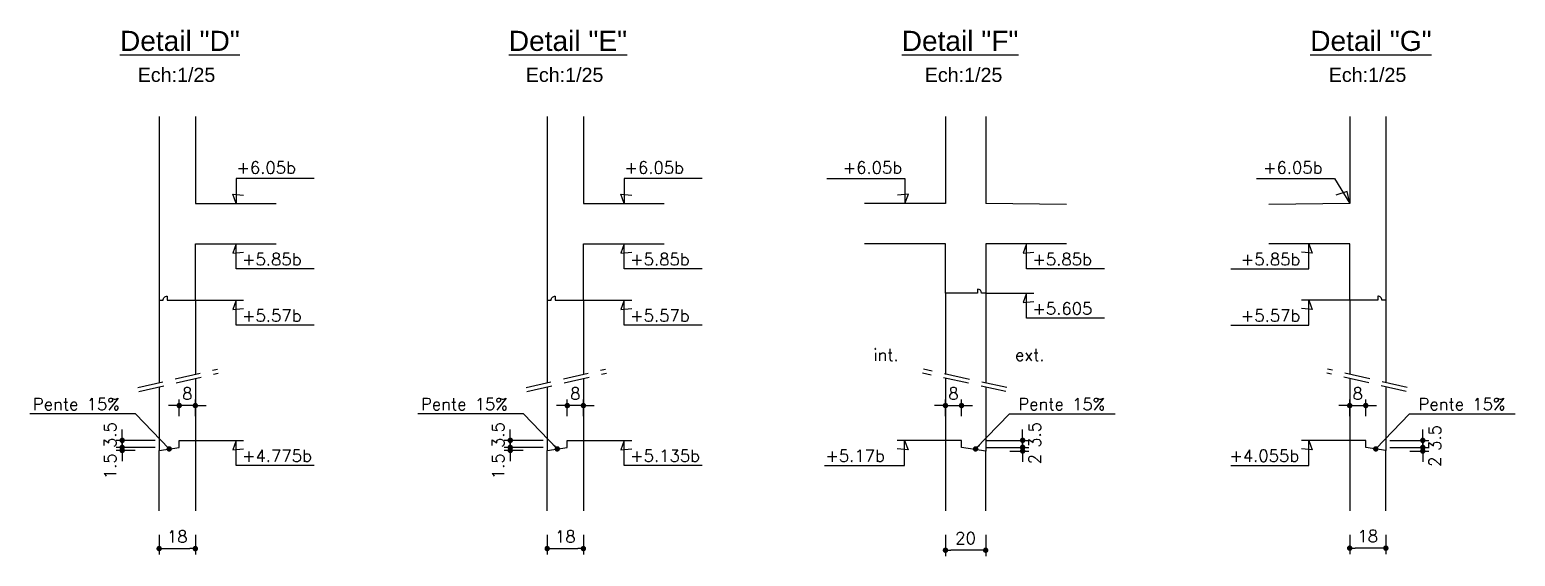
# Model space of a CAD drawing. Header units: centimetres. Extents: x -10131 to -1126, y -3702 to 2404.
# Drawn here: x -1865 to -1126, y -513 to -252 of the extents above; entities that cross this region are included whole.
import ezdxf
from ezdxf.enums import TextEntityAlignment as Align

# ---------------------------------------------------------------- set-up
doc = ezdxf.new("R2010")
doc.units = ezdxf.units.CM
doc.header["$MEASUREMENT"] = 0
doc.linetypes.add('CACHEX2', pattern=[19.05, 12.7, -6.35])
for name, color, linetype in [('0101_COTATIONS', 11, 'Continuous'), ('0101_HOZ_BET_VU', 60, 'Continuous'), ('0101_POCHAGE_NUANCE', 8, 'Continuous'), ('0101_TXT', 102, 'Continuous'), ('0101_VER_VOILES_POTEAUX', 6, 'Continuous')]:
    doc.layers.add(name, color=color, linetype=linetype)
doc.styles.add('COTATION', font='romans.shx')
doc.styles.add('Cotations', font='simplex.shx')
doc.styles.add('SWIS', font='swissl.ttf', dxfattribs={"width": 0.9999})
doc.dimstyles.new('GOC-COUPE-25', dxfattribs={"dimscale": 60, "dimtxt": 0.1, "dimasz": 0.045, "dimexe": 0.05, "dimexo": 0.2, "dimgap": 0.05, "dimtad": 1, "dimdec": 1, "dimrnd": 0.5, "dimdsep": 46, "dimtxsty": 'COTATION', "dimblk1": 'DOT', "dimblk2": 'DOT', "dimsah": 1, "dimcen": 0, "dimdle": 150, "dimclrd": 256, "dimclre": 256, "dimclrt": 7, "dimaunit": 2, "dimadec": 0, "dimazin": 0, "dimtfac": 1, "dimtdec": 1, "dimtix": 1, "dimtmove": 2, "dimatfit": 3, "dimldrblk": 'DOT', "dimfxl": 0, "dimtvp": 1, "dimtolj": 1, "dimtzin": 0, "dimarcsym": 0})

# ---------------------------------------------------------------- blocks, each defined once
blk = doc.blocks.new('_Dot')
at = {"color": 0, "lineweight": -2}
blk.add_line((-0.5, 0), (-1, 0), dxfattribs=at)
at = {"color": 0, "const_width": 0.5}
blk.add_lwpolyline([(-0.25, 0, 1), (0.25, 0, 1)], format="xyb", close=True, dxfattribs=at)
blk = doc.blocks.new('*D295')
at = {"layer": '0101_COTATIONS', "lineweight": -2}
for p, q in [((-1790.89, -443.65), (-1790.89, -435.36)), ((-1782.89, -443.65), (-1782.89, -435.36)), ((-1793.59, -438.36), (-1796.29, -438.36)), ((-1782.89, -438.36), (-1790.89, -438.36)), ((-1780.19, -438.36), (-1777.49, -438.36))]:
    blk.add_line(p, q, dxfattribs=at)
at = {"layer": 'Defpoints', "color": 0}
for p in [(-1790.89, -438.36), (-1790.89, -455.65), (-1782.89, -455.65)]:
    blk.add_point(p, dxfattribs=at)
at = {"layer": '0101_COTATIONS', "lineweight": -2, "xscale": 2.7, "yscale": 2.7, "zscale": 2.7}
blk.add_blockref('_Dot', (-1790.89, -438.36), dxfattribs=at)
at = {"layer": '0101_COTATIONS', "lineweight": -2, "xscale": 2.7, "yscale": 2.7, "zscale": 2.7, "rotation": 180}
blk.add_blockref('_Dot', (-1782.89, -438.36), dxfattribs=at)
at = {"layer": '0101_COTATIONS', "color": 7, "insert": (-1786.89, -432.36), "char_height": 6, "attachment_point": 5, "style": 'COTATION'}
blk.add_mtext('\\A1;8', dxfattribs=at)
blk = doc.blocks.new('*D296')
at = {"layer": '0101_COTATIONS', "lineweight": -2}
for p, q in [((-1819.27, -452.95), (-1819.27, -450.25)), ((-1802.89, -455.65), (-1822.27, -455.65)), ((-1819.27, -455.65), (-1819.27, -459.15)), ((-1802.89, -459.15), (-1822.27, -459.15)), ((-1819.27, -461.85), (-1819.27, -464.55))]:
    blk.add_line(p, q, dxfattribs=at)
at = {"layer": 'Defpoints', "color": 0}
for p in [(-1790.89, -455.65), (-1819.27, -459.15), (-1790.89, -459.15)]:
    blk.add_point(p, dxfattribs=at)
at = {"layer": '0101_COTATIONS', "lineweight": -2, "xscale": 2.7, "yscale": 2.7, "zscale": 2.7}
for p, rotation in [((-1819.27, -455.65), 270), ((-1819.27, -459.15), 90)]:
    blk.add_blockref('_Dot', p, dxfattribs=dict(at, rotation=rotation))
at = {"layer": '0101_COTATIONS', "color": 7, "insert": (-1825.27, -453), "char_height": 6, "attachment_point": 5, "rotation": 90, "style": 'COTATION'}
blk.add_mtext('\\A1;3.5', dxfattribs=at)
blk = doc.blocks.new('*D297')
at = {"layer": '0101_COTATIONS', "lineweight": -2}
for p, q in [((-1819.27, -456.45), (-1819.27, -453.75)), ((-1802.89, -459.15), (-1822.27, -459.15)), ((-1812.89, -460.65), (-1822.27, -460.65)), ((-1819.27, -460.65), (-1819.27, -459.15)), ((-1819.27, -463.35), (-1819.27, -466.05))]:
    blk.add_line(p, q, dxfattribs=at)
at = {"layer": 'Defpoints', "color": 0}
for p in [(-1819.27, -459.15), (-1800.89, -460.65), (-1790.89, -459.15)]:
    blk.add_point(p, dxfattribs=at)
at = {"layer": '0101_COTATIONS', "lineweight": -2, "xscale": 2.7, "yscale": 2.7, "zscale": 2.7}
for p, rotation in [((-1819.27, -459.15), 270), ((-1819.27, -460.65), 90)]:
    blk.add_blockref('_Dot', p, dxfattribs=dict(at, rotation=rotation))
at = {"layer": '0101_COTATIONS', "color": 7, "insert": (-1825.27, -468.51), "char_height": 6, "attachment_point": 5, "rotation": 90, "style": 'COTATION'}
blk.add_mtext('\\A1;1.5', dxfattribs=at)
blk = doc.blocks.new('*D276')
at = {"layer": '0101_COTATIONS', "lineweight": -2}
for p, q in [((-1409.77, -443.65), (-1409.77, -435.36)), ((-1401.77, -443.65), (-1401.77, -435.36)), ((-1412.47, -438.36), (-1415.17, -438.36)), ((-1409.77, -438.36), (-1401.77, -438.36)), ((-1399.07, -438.36), (-1396.37, -438.36))]:
    blk.add_line(p, q, dxfattribs=at)
at = {"layer": 'Defpoints', "color": 0}
for p in [(-1401.77, -438.36), (-1409.77, -455.65), (-1401.77, -455.65)]:
    blk.add_point(p, dxfattribs=at)
at = {"layer": '0101_COTATIONS', "lineweight": -2, "xscale": 2.7, "yscale": 2.7, "zscale": 2.7}
blk.add_blockref('_Dot', (-1409.77, -438.36), dxfattribs=at)
at = {"layer": '0101_COTATIONS', "lineweight": -2, "xscale": 2.7, "yscale": 2.7, "zscale": 2.7, "rotation": 180}
blk.add_blockref('_Dot', (-1401.77, -438.36), dxfattribs=at)
at = {"layer": '0101_COTATIONS', "color": 7, "insert": (-1405.77, -432.36), "char_height": 6, "attachment_point": 5, "style": 'COTATION'}
blk.add_mtext('\\A1;8', dxfattribs=at)
blk = doc.blocks.new('*D277')
at = {"layer": '0101_COTATIONS', "lineweight": -2}
for p, q in [((-1371.38, -452.95), (-1371.38, -450.25)), ((-1389.77, -455.65), (-1368.38, -455.65)), ((-1371.38, -455.65), (-1371.38, -459.15)), ((-1389.77, -459.15), (-1368.38, -459.15)), ((-1371.38, -461.85), (-1371.38, -464.55))]:
    blk.add_line(p, q, dxfattribs=at)
at = {"layer": 'Defpoints', "color": 0}
for p in [(-1401.77, -455.65), (-1401.77, -459.15), (-1371.38, -459.15)]:
    blk.add_point(p, dxfattribs=at)
at = {"layer": '0101_COTATIONS', "lineweight": -2, "xscale": 2.7, "yscale": 2.7, "zscale": 2.7}
for p, rotation in [((-1371.38, -455.65), 270), ((-1371.38, -459.15), 90)]:
    blk.add_blockref('_Dot', p, dxfattribs=dict(at, rotation=rotation))
at = {"layer": '0101_COTATIONS', "color": 7, "insert": (-1365.38, -452.94), "char_height": 6, "attachment_point": 5, "rotation": 90, "style": 'COTATION'}
blk.add_mtext('\\A1;3.5', dxfattribs=at)
blk = doc.blocks.new('*D278')
at = {"layer": '0101_COTATIONS', "lineweight": -2}
for p, q in [((-1371.38, -456.45), (-1371.38, -453.75)), ((-1389.77, -459.15), (-1368.38, -459.15)), ((-1377.77, -460.95), (-1368.38, -460.95)), ((-1371.38, -460.95), (-1371.38, -459.15)), ((-1371.38, -463.65), (-1371.38, -466.35))]:
    blk.add_line(p, q, dxfattribs=at)
at = {"layer": 'Defpoints', "color": 0}
for p in [(-1401.77, -459.15), (-1389.77, -460.95), (-1371.38, -459.15)]:
    blk.add_point(p, dxfattribs=at)
at = {"layer": '0101_COTATIONS', "lineweight": -2, "xscale": 2.7, "yscale": 2.7, "zscale": 2.7}
for p, rotation in [((-1371.38, -459.15), 270), ((-1371.38, -460.95), 90)]:
    blk.add_blockref('_Dot', p, dxfattribs=dict(at, rotation=rotation))
at = {"layer": '0101_COTATIONS', "color": 7, "insert": (-1365.38, -464.98), "char_height": 6, "attachment_point": 5, "rotation": 90, "style": 'COTATION'}
blk.add_mtext('\\A1;2', dxfattribs=at)
blk = doc.blocks.new('*D281')
at = {"layer": '0101_COTATIONS', "lineweight": -2}
for p, q in [((-1800.89, -502.65), (-1800.89, -512.44)), ((-1798.19, -509.44), (-1785.59, -509.44)), ((-1782.89, -502.65), (-1782.89, -512.44))]:
    blk.add_line(p, q, dxfattribs=at)
at = {"layer": 'Defpoints', "color": 0}
for p in [(-1800.89, -490.65), (-1782.89, -490.65), (-1782.89, -509.44)]:
    blk.add_point(p, dxfattribs=at)
at = {"layer": '0101_COTATIONS', "lineweight": -2, "xscale": 2.7, "yscale": 2.7, "zscale": 2.7, "rotation": 180}
blk.add_blockref('_Dot', (-1800.89, -509.44), dxfattribs=at)
at = {"layer": '0101_COTATIONS', "lineweight": -2, "xscale": 2.7, "yscale": 2.7, "zscale": 2.7}
blk.add_blockref('_Dot', (-1782.89, -509.44), dxfattribs=at)
at = {"layer": '0101_COTATIONS', "color": 7, "insert": (-1791.89, -503.44), "char_height": 6, "attachment_point": 5, "style": 'COTATION'}
blk.add_mtext('\\A1;18', dxfattribs=at)
blk = doc.blocks.new('*D282')
at = {"layer": '0101_COTATIONS', "lineweight": -2}
for p, q in [((-1409.77, -502.65), (-1409.77, -513.26)), ((-1389.77, -502.65), (-1389.77, -513.26)), ((-1392.47, -510.26), (-1407.07, -510.26))]:
    blk.add_line(p, q, dxfattribs=at)
at = {"layer": 'Defpoints', "color": 0}
for p in [(-1409.77, -490.65), (-1389.77, -490.65), (-1409.77, -510.26)]:
    blk.add_point(p, dxfattribs=at)
at = {"layer": '0101_COTATIONS', "lineweight": -2, "xscale": 2.7, "yscale": 2.7, "zscale": 2.7, "rotation": 180}
blk.add_blockref('_Dot', (-1409.77, -510.26), dxfattribs=at)
at = {"layer": '0101_COTATIONS', "lineweight": -2, "xscale": 2.7, "yscale": 2.7, "zscale": 2.7}
blk.add_blockref('_Dot', (-1389.77, -510.26), dxfattribs=at)
at = {"layer": '0101_COTATIONS', "color": 7, "insert": (-1399.77, -504.26), "char_height": 6, "attachment_point": 5, "style": 'COTATION'}
blk.add_mtext('\\A1;20', dxfattribs=at)
blk = doc.blocks.new('*D298')
at = {"layer": '0101_COTATIONS', "lineweight": -2}
for p, q in [((-1597.86, -443.65), (-1597.86, -435.36)), ((-1589.86, -443.65), (-1589.86, -435.36)), ((-1600.56, -438.36), (-1603.26, -438.36)), ((-1589.86, -438.36), (-1597.86, -438.36)), ((-1587.16, -438.36), (-1584.46, -438.36))]:
    blk.add_line(p, q, dxfattribs=at)
at = {"layer": 'Defpoints', "color": 0}
for p in [(-1597.86, -438.36), (-1597.86, -455.65), (-1589.86, -455.65)]:
    blk.add_point(p, dxfattribs=at)
at = {"layer": '0101_COTATIONS', "lineweight": -2, "xscale": 2.7, "yscale": 2.7, "zscale": 2.7}
blk.add_blockref('_Dot', (-1597.86, -438.36), dxfattribs=at)
at = {"layer": '0101_COTATIONS', "lineweight": -2, "xscale": 2.7, "yscale": 2.7, "zscale": 2.7, "rotation": 180}
blk.add_blockref('_Dot', (-1589.86, -438.36), dxfattribs=at)
at = {"layer": '0101_COTATIONS', "color": 7, "insert": (-1593.86, -432.36), "char_height": 6, "attachment_point": 5, "style": 'COTATION'}
blk.add_mtext('\\A1;8', dxfattribs=at)
blk = doc.blocks.new('*D299')
at = {"layer": '0101_COTATIONS', "lineweight": -2}
for p, q in [((-1626.24, -452.95), (-1626.24, -450.25)), ((-1609.86, -455.65), (-1629.24, -455.65)), ((-1626.24, -455.65), (-1626.24, -459.15)), ((-1609.86, -459.15), (-1629.24, -459.15)), ((-1626.24, -461.85), (-1626.24, -464.55))]:
    blk.add_line(p, q, dxfattribs=at)
at = {"layer": 'Defpoints', "color": 0}
for p in [(-1597.86, -455.65), (-1626.24, -459.15), (-1597.86, -459.15)]:
    blk.add_point(p, dxfattribs=at)
at = {"layer": '0101_COTATIONS', "lineweight": -2, "xscale": 2.7, "yscale": 2.7, "zscale": 2.7}
for p, rotation in [((-1626.24, -455.65), 270), ((-1626.24, -459.15), 90)]:
    blk.add_blockref('_Dot', p, dxfattribs=dict(at, rotation=rotation))
at = {"layer": '0101_COTATIONS', "color": 7, "insert": (-1632.24, -453), "char_height": 6, "attachment_point": 5, "rotation": 90, "style": 'COTATION'}
blk.add_mtext('\\A1;3.5', dxfattribs=at)
blk = doc.blocks.new('*D300')
at = {"layer": '0101_COTATIONS', "lineweight": -2}
for p, q in [((-1626.24, -456.45), (-1626.24, -453.75)), ((-1609.86, -459.15), (-1629.24, -459.15)), ((-1619.86, -460.65), (-1629.24, -460.65)), ((-1626.24, -460.65), (-1626.24, -459.15)), ((-1626.24, -463.35), (-1626.24, -466.05))]:
    blk.add_line(p, q, dxfattribs=at)
at = {"layer": 'Defpoints', "color": 0}
for p in [(-1626.24, -459.15), (-1607.86, -460.65), (-1597.86, -459.15)]:
    blk.add_point(p, dxfattribs=at)
at = {"layer": '0101_COTATIONS', "lineweight": -2, "xscale": 2.7, "yscale": 2.7, "zscale": 2.7}
for p, rotation in [((-1626.24, -459.15), 270), ((-1626.24, -460.65), 90)]:
    blk.add_blockref('_Dot', p, dxfattribs=dict(at, rotation=rotation))
at = {"layer": '0101_COTATIONS', "color": 7, "insert": (-1632.24, -468.51), "char_height": 6, "attachment_point": 5, "rotation": 90, "style": 'COTATION'}
blk.add_mtext('\\A1;1.5', dxfattribs=at)
blk = doc.blocks.new('*D301')
at = {"layer": '0101_COTATIONS', "lineweight": -2}
for p, q in [((-1607.86, -502.65), (-1607.86, -512.44)), ((-1605.16, -509.44), (-1592.56, -509.44)), ((-1589.86, -502.65), (-1589.86, -512.44))]:
    blk.add_line(p, q, dxfattribs=at)
at = {"layer": 'Defpoints', "color": 0}
for p in [(-1607.86, -490.65), (-1589.86, -490.65), (-1589.86, -509.44)]:
    blk.add_point(p, dxfattribs=at)
at = {"layer": '0101_COTATIONS', "lineweight": -2, "xscale": 2.7, "yscale": 2.7, "zscale": 2.7, "rotation": 180}
blk.add_blockref('_Dot', (-1607.86, -509.44), dxfattribs=at)
at = {"layer": '0101_COTATIONS', "lineweight": -2, "xscale": 2.7, "yscale": 2.7, "zscale": 2.7}
blk.add_blockref('_Dot', (-1589.86, -509.44), dxfattribs=at)
at = {"layer": '0101_COTATIONS', "color": 7, "insert": (-1598.86, -503.44), "char_height": 6, "attachment_point": 5, "style": 'COTATION'}
blk.add_mtext('\\A1;18', dxfattribs=at)
blk = doc.blocks.new('*D302')
at = {"layer": '0101_COTATIONS', "lineweight": -2}
for p, q in [((-1208.71, -443.65), (-1208.71, -435.36)), ((-1200.71, -443.65), (-1200.71, -435.36)), ((-1211.41, -438.36), (-1214.11, -438.36)), ((-1208.71, -438.36), (-1200.71, -438.36)), ((-1198.01, -438.36), (-1195.31, -438.36))]:
    blk.add_line(p, q, dxfattribs=at)
at = {"layer": 'Defpoints', "color": 0}
for p in [(-1200.71, -438.36), (-1208.71, -455.65), (-1200.71, -455.65)]:
    blk.add_point(p, dxfattribs=at)
at = {"layer": '0101_COTATIONS', "lineweight": -2, "xscale": 2.7, "yscale": 2.7, "zscale": 2.7}
blk.add_blockref('_Dot', (-1208.71, -438.36), dxfattribs=at)
at = {"layer": '0101_COTATIONS', "lineweight": -2, "xscale": 2.7, "yscale": 2.7, "zscale": 2.7, "rotation": 180}
blk.add_blockref('_Dot', (-1200.71, -438.36), dxfattribs=at)
at = {"layer": '0101_COTATIONS', "color": 7, "insert": (-1204.71, -432.36), "char_height": 6, "attachment_point": 5, "style": 'COTATION'}
blk.add_mtext('\\A1;8', dxfattribs=at)
blk = doc.blocks.new('*D303')
at = {"layer": '0101_COTATIONS', "lineweight": -2}
for p, q in [((-1172.33, -452.95), (-1172.33, -450.25)), ((-1188.71, -455.65), (-1169.33, -455.65)), ((-1172.33, -455.65), (-1172.33, -459.15)), ((-1188.71, -459.15), (-1169.33, -459.15)), ((-1172.33, -461.85), (-1172.33, -464.55))]:
    blk.add_line(p, q, dxfattribs=at)
at = {"layer": 'Defpoints', "color": 0}
for p in [(-1200.71, -455.65), (-1200.71, -459.15), (-1172.33, -459.15)]:
    blk.add_point(p, dxfattribs=at)
at = {"layer": '0101_COTATIONS', "lineweight": -2, "xscale": 2.7, "yscale": 2.7, "zscale": 2.7}
for p, rotation in [((-1172.33, -455.65), 270), ((-1172.33, -459.15), 90)]:
    blk.add_blockref('_Dot', p, dxfattribs=dict(at, rotation=rotation))
at = {"layer": '0101_COTATIONS', "color": 7, "insert": (-1166.33, -454.47), "char_height": 6, "attachment_point": 5, "rotation": 90, "style": 'COTATION'}
blk.add_mtext('\\A1;3.5', dxfattribs=at)
blk = doc.blocks.new('*D304')
at = {"layer": '0101_COTATIONS', "lineweight": -2}
for p, q in [((-1172.33, -456.45), (-1172.33, -453.75)), ((-1188.71, -459.15), (-1169.33, -459.15)), ((-1178.71, -460.95), (-1169.33, -460.95)), ((-1172.33, -460.95), (-1172.33, -459.15)), ((-1172.33, -463.65), (-1172.33, -466.35))]:
    blk.add_line(p, q, dxfattribs=at)
at = {"layer": 'Defpoints', "color": 0}
for p in [(-1200.71, -459.15), (-1190.71, -460.95), (-1172.33, -459.15)]:
    blk.add_point(p, dxfattribs=at)
at = {"layer": '0101_COTATIONS', "lineweight": -2, "xscale": 2.7, "yscale": 2.7, "zscale": 2.7}
for p, rotation in [((-1172.33, -459.15), 270), ((-1172.33, -460.95), 90)]:
    blk.add_blockref('_Dot', p, dxfattribs=dict(at, rotation=rotation))
at = {"layer": '0101_COTATIONS', "color": 7, "insert": (-1166.33, -466.29), "char_height": 6, "attachment_point": 5, "rotation": 90, "style": 'COTATION'}
blk.add_mtext('\\A1;2', dxfattribs=at)
blk = doc.blocks.new('*D305')
at = {"layer": '0101_COTATIONS', "lineweight": -2}
for p, q in [((-1208.71, -502.65), (-1208.71, -512.23)), ((-1193.41, -509.23), (-1206.01, -509.23)), ((-1190.71, -502.65), (-1190.71, -512.23))]:
    blk.add_line(p, q, dxfattribs=at)
at = {"layer": 'Defpoints', "color": 0}
for p in [(-1208.71, -490.65), (-1190.71, -490.65), (-1208.71, -509.23)]:
    blk.add_point(p, dxfattribs=at)
at = {"layer": '0101_COTATIONS', "lineweight": -2, "xscale": 2.7, "yscale": 2.7, "zscale": 2.7, "rotation": 180}
blk.add_blockref('_Dot', (-1208.71, -509.23), dxfattribs=at)
at = {"layer": '0101_COTATIONS', "lineweight": -2, "xscale": 2.7, "yscale": 2.7, "zscale": 2.7}
blk.add_blockref('_Dot', (-1190.71, -509.23), dxfattribs=at)
at = {"layer": '0101_COTATIONS', "color": 7, "insert": (-1199.71, -503.23), "char_height": 6, "attachment_point": 5, "style": 'COTATION'}
blk.add_mtext('\\A1;18', dxfattribs=at)

msp = doc.modelspace()

# ---------------------------------------------------------------- linework, layer by layer
at = {"layer": '0101_COTATIONS'}
for p, q in [((-1389.77, -382.48), (-1365.74, -382.48)), ((-1782.89, -385.98), (-1758.86, -385.98)), ((-1589.86, -385.98), (-1565.83, -385.98)), ((-1208.71, -385.98), (-1232.74, -385.98)), ((-1782.89, -455.65), (-1758.86, -455.65)), ((-1589.86, -455.65), (-1565.83, -455.65)), ((-1409.77, -455.65), (-1433.79, -455.65)), ((-1208.71, -455.65), (-1232.74, -455.65))]:
    msp.add_line(p, q, dxfattribs=at)
for points in [[(-1723.75, -325.48), (-1762.55, -325.48), (-1762.55, -337.98), (-1764.26, -333.28), (-1758.88, -333.82)], [(-1530.71, -325.48), (-1569.52, -325.48), (-1569.52, -337.98), (-1571.23, -333.28), (-1565.84, -333.82)], [(-1468.73, -325.48), (-1429.92, -325.48), (-1429.92, -337.98), (-1428.21, -333.28), (-1433.6, -333.82)], [(-1255.02, -325.48), (-1216.22, -325.48), (-1208.71, -337.98), (-1210.03, -331.9), (-1215.65, -333.82)], [(-1723.75, -370.48), (-1762.55, -370.48), (-1762.55, -357.98), (-1764.26, -362.68), (-1758.88, -362.15)], [(-1530.71, -370.48), (-1569.52, -370.48), (-1569.52, -357.98), (-1571.23, -362.68), (-1565.84, -362.15)], [(-1330.62, -370.48), (-1369.43, -370.48), (-1369.43, -357.98), (-1371.14, -362.68), (-1365.75, -362.15)], [(-1267.86, -370.48), (-1229.05, -370.48), (-1229.05, -357.98), (-1227.34, -362.68), (-1232.73, -362.15)], [(-1330.62, -394.98), (-1369.43, -394.98), (-1369.43, -382.48), (-1371.14, -387.18), (-1365.75, -386.65)], [(-1723.75, -398.48), (-1762.55, -398.48), (-1762.55, -385.98), (-1764.26, -390.68), (-1758.88, -390.15)], [(-1530.71, -398.48), (-1569.52, -398.48), (-1569.52, -385.98), (-1571.23, -390.68), (-1565.84, -390.15)], [(-1267.86, -398.48), (-1229.05, -398.48), (-1229.05, -385.98), (-1227.34, -390.68), (-1232.73, -390.15)], [(-1723.75, -468.15), (-1762.55, -468.15), (-1762.55, -455.65), (-1764.26, -460.35), (-1758.88, -459.81)], [(-1530.71, -468.15), (-1569.52, -468.15), (-1569.52, -455.65), (-1571.23, -460.35), (-1565.84, -459.81)], [(-1469.92, -468.15), (-1430.1, -468.15), (-1430.1, -455.65), (-1428.39, -460.35), (-1433.78, -459.81)], [(-1267.86, -468.15), (-1229.05, -468.15), (-1229.05, -455.65), (-1227.34, -460.35), (-1232.73, -459.81)]]:
    msp.add_lwpolyline(points, dxfattribs=at)
at = {"layer": '0101_HOZ_BET_VU'}
for p, q in [((-1409.77, -382.48), (-1409.77, -422.84)), ((-1389.77, -382.48), (-1389.77, -427.01)), ((-1800.89, -385.98), (-1800.89, -427.01)), ((-1782.89, -385.98), (-1782.89, -422.84)), ((-1607.86, -385.98), (-1607.86, -427.01)), ((-1589.86, -385.98), (-1589.86, -422.84)), ((-1208.71, -385.98), (-1208.71, -422.84)), ((-1190.71, -385.98), (-1190.71, -427.01)), ((-1782.89, -424.89), (-1782.89, -455.65)), ((-1589.86, -424.89), (-1589.86, -455.65)), ((-1409.77, -424.89), (-1409.77, -455.65)), ((-1208.71, -424.89), (-1208.71, -455.65)), ((-1800.89, -429.07), (-1800.89, -460.65)), ((-1607.86, -429.07), (-1607.86, -460.65)), ((-1389.77, -429.07), (-1389.77, -460.95)), ((-1190.71, -429.07), (-1190.71, -460.65))]:
    msp.add_line(p, q, dxfattribs=at)
at = {"layer": '0101_POCHAGE_NUANCE', "linetype": 'CACHEX2'}
for points in [[(-1811.44, -429.46), (-1771.93, -420.29)], [(-1618.4, -429.46), (-1578.89, -420.29)], [(-1379.22, -429.46), (-1420.73, -420.29)], [(-1180.17, -429.46), (-1219.67, -420.29)], [(-1810.98, -431.41), (-1771.48, -422.24)], [(-1617.95, -431.41), (-1578.44, -422.24)], [(-1379.67, -431.41), (-1421.18, -422.24)], [(-1180.62, -431.41), (-1220.13, -422.24)]]:
    msp.add_lwpolyline(points, dxfattribs=at)
at = {"layer": '0101_VER_VOILES_POTEAUX'}
for p, q in [((-1409.77, -294.76), (-1409.77, -337.98)), ((-1389.77, -294.76), (-1389.77, -337.98)), ((-1409.77, -337.98), (-1450.01, -337.98)), ((-1349.52, -338.47), (-1389.77, -337.98)), ((-1409.77, -357.98), (-1450.01, -357.98)), ((-1409.77, -382.48), (-1409.77, -357.98)), ((-1389.77, -357.98), (-1389.77, -382.48)), ((-1349.52, -357.98), (-1389.77, -357.98)), ((-1393.77, -382.48), (-1409.77, -382.48)), ((-1393.77, -380.48), (-1393.77, -382.48)), ((-1389.77, -382.48), (-1391.77, -382.48)), ((-1200.71, -455.65), (-1208.71, -455.65)), ((-1208.71, -455.65), (-1208.71, -490.65)), ((-1200.71, -459.15), (-1200.71, -455.65)), ((-1190.71, -460.65), (-1200.71, -459.15)), ((-1190.71, -490.65), (-1190.71, -460.65))]:
    msp.add_line(p, q, dxfattribs=at)
for points in [[(-1800.89, -294.76), (-1800.89, -385.98), (-1798.89, -385.98, -0.414214), (-1796.89, -383.98), (-1796.89, -385.98), (-1782.89, -385.98), (-1782.89, -357.98), (-1742.65, -357.98)], [(-1607.86, -294.76), (-1607.86, -385.98), (-1605.86, -385.98, -0.414214), (-1603.86, -383.98), (-1603.86, -385.98), (-1589.86, -385.98), (-1589.86, -357.98), (-1549.61, -357.98)], [(-1190.71, -294.76), (-1190.71, -385.98), (-1192.71, -385.98, 0.414214), (-1194.71, -383.98), (-1194.71, -385.98), (-1208.71, -385.98), (-1208.71, -357.98), (-1248.96, -357.98)]]:
    msp.add_lwpolyline(points, format="xyb", dxfattribs=at)
for points in [[(-1782.89, -294.76), (-1782.89, -337.98), (-1742.65, -337.98)], [(-1589.86, -294.76), (-1589.86, -337.98), (-1549.61, -337.98)], [(-1208.71, -294.76), (-1208.71, -337.98), (-1248.96, -338.47)], [(-1800.89, -490.65), (-1800.89, -460.65), (-1790.89, -459.15), (-1790.89, -455.65), (-1782.89, -455.65), (-1782.89, -490.65)], [(-1607.86, -490.65), (-1607.86, -460.65), (-1597.86, -459.15), (-1597.86, -455.65), (-1589.86, -455.65), (-1589.86, -490.65)], [(-1389.77, -490.65), (-1389.77, -460.95), (-1401.77, -459.15), (-1401.77, -455.65), (-1409.77, -455.65), (-1409.77, -490.65)]]:
    msp.add_lwpolyline(points, dxfattribs=at)
msp.add_arc((-1393.77, -382.48), 2, 0, 90, dxfattribs=at)

# ---------------------------------------------------------------- texts
at = {"layer": '0101_COTATIONS', "style": 'Cotations'}
for s, p in [('+6.05b', (-1762.43, -324.86)), ('+6.05b', (-1569.39, -324.86)), ('+6.05b', (-1460.91, -324.86)), ('+6.05b', (-1251.79, -324.86)), ('+5.85b', (-1759.62, -370.42)), ('+5.85b', (-1566.59, -370.42)), ('+5.85b', (-1366.5, -370.42)), ('+5.85b', (-1262.84, -370.42)), ('+5.57b', (-1759.62, -398.42)), ('+5.57b', (-1566.59, -398.42)), ('+5.605', (-1366.5, -394.92)), ('+5.57b', (-1262.84, -398.42)), ('int.', (-1445.63, -417.97)), ('ext.', (-1375.17, -417.97)), ('Pente 15%%%', (-1863.7, -442.42)), ('Pente 15%%%', (-1670.67, -442.42)), ('Pente 15%%%', (-1373.53, -442.42)), ('Pente 15%%%', (-1174.47, -442.42)), ('+4.775b', (-1759.62, -468.08)), ('+5.135b', (-1566.59, -468.08)), ('+5.17b', (-1469.49, -468.08)), ('+4.055b', (-1268.55, -468.08))]:
    msp.add_text(s, height=6, dxfattribs=at).set_placement(p, align=Align.BOTTOM_LEFT)
at = {"layer": '0101_TXT', "style": 'SWIS', "width": 0.9999}
for s, height, p in [('%%UDetail "D"', 10, (-1790.57, -265.1)), ('%%UDetail "E"', 10, (-1597.54, -265.1)), ('%%UDetail "F"', 10, (-1402.52, -265.1)), ('%%UDetail "G"', 10, (-1198.14, -265.1)), ('Ech:1/25', 7, (-1792.25, -279.6)), ('Ech:1/25', 7, (-1599.21, -279.6)), ('Ech:1/25', 7, (-1400.75, -279.6)), ('Ech:1/25', 7, (-1199.82, -279.6))]:
    msp.add_text(s, height=height, dxfattribs=at).set_placement(p, align=Align.BOTTOM_CENTER)

# ---------------------------------------------------------------- dimensions: what is measured, and where the dimension line sits
at = {"layer": '0101_COTATIONS'}
for base, p1, p2, picture, middle in [((-1790.89, -438.36), (-1782.89, -455.65), (-1790.89, -455.65), '*D295', (-1786.89, -432.36)), ((-1597.86, -438.36), (-1589.86, -455.65), (-1597.86, -455.65), '*D298', (-1593.86, -432.36)), ((-1782.89, -509.44), (-1800.89, -490.65), (-1782.89, -490.65), '*D281', (-1791.89, -503.44)), ((-1589.86, -509.44), (-1607.86, -490.65), (-1589.86, -490.65), '*D301', (-1598.86, -503.44))]:
    dim = msp.add_linear_dim(base=base, p1=p1, p2=p2, dimstyle='GOC-COUPE-25', dxfattribs=at)
    dim.commit()
    dim.dimension.update_dxf_attribs({"geometry": picture, "text_midpoint": middle})
for base, p1, p2, picture, middle in [((-1401.77, -438.36), (-1409.77, -455.65), (-1401.77, -455.65), '*D276', (-1405.77, -432.36)), ((-1200.71, -438.36), (-1208.71, -455.65), (-1200.71, -455.65), '*D302', (-1204.71, -432.36)), ((-1409.77, -510.26), (-1389.77, -490.65), (-1409.77, -490.65), '*D282', (-1399.77, -504.26)), ((-1208.71, -509.23), (-1190.71, -490.65), (-1208.71, -490.65), '*D305', (-1199.71, -503.23))]:
    dim = msp.add_linear_dim(base=base, p1=p1, p2=p2, angle=180, dimstyle='GOC-COUPE-25', dxfattribs=at)
    dim.commit()
    dim.dimension.update_dxf_attribs({"geometry": picture, "text_midpoint": middle})
for base, p1, p2, picture, middle in [((-1819.27, -459.15), (-1790.89, -455.65), (-1790.89, -459.15), '*D296', (-1825.27, -453)), ((-1626.24, -459.15), (-1597.86, -455.65), (-1597.86, -459.15), '*D299', (-1632.24, -453)), ((-1371.38, -459.15), (-1401.77, -455.65), (-1401.77, -459.15), '*D277', (-1365.38, -452.94)), ((-1172.33, -459.15), (-1200.71, -455.65), (-1200.71, -459.15), '*D303', (-1166.33, -454.47)), ((-1819.27, -459.15), (-1800.89, -460.65), (-1790.89, -459.15), '*D297', (-1825.27, -468.51)), ((-1626.24, -459.15), (-1607.86, -460.65), (-1597.86, -459.15), '*D300', (-1632.24, -468.51)), ((-1371.38, -459.15), (-1389.77, -460.95), (-1401.77, -459.15), '*D278', (-1365.38, -464.98)), ((-1172.33, -459.15), (-1190.71, -460.95), (-1200.71, -459.15), '*D304', (-1166.33, -466.29))]:
    dim = msp.add_linear_dim(base=base, p1=p1, p2=p2, angle=90, dimstyle='GOC-COUPE-25', dxfattribs=at)
    dim.commit()
    dim.dimension.update_dxf_attribs({"geometry": picture, "text_midpoint": middle, "dimtype": 160})

# ---------------------------------------------------------------- leaders
for points in [[(-1795.89, -459.9), (-1812.73, -442.48), (-1865.27, -442.48)], [(-1602.86, -459.9), (-1619.7, -442.48), (-1672.24, -442.48)], [(-1394.77, -459.9), (-1377.92, -442.48), (-1325.38, -442.48)], [(-1195.71, -459.9), (-1178.87, -442.48), (-1126.33, -442.48)]]:
    msp.add_leader(points, dimstyle='GOC-COUPE-25', dxfattribs=at)

doc.saveas('drawing.dxf')
